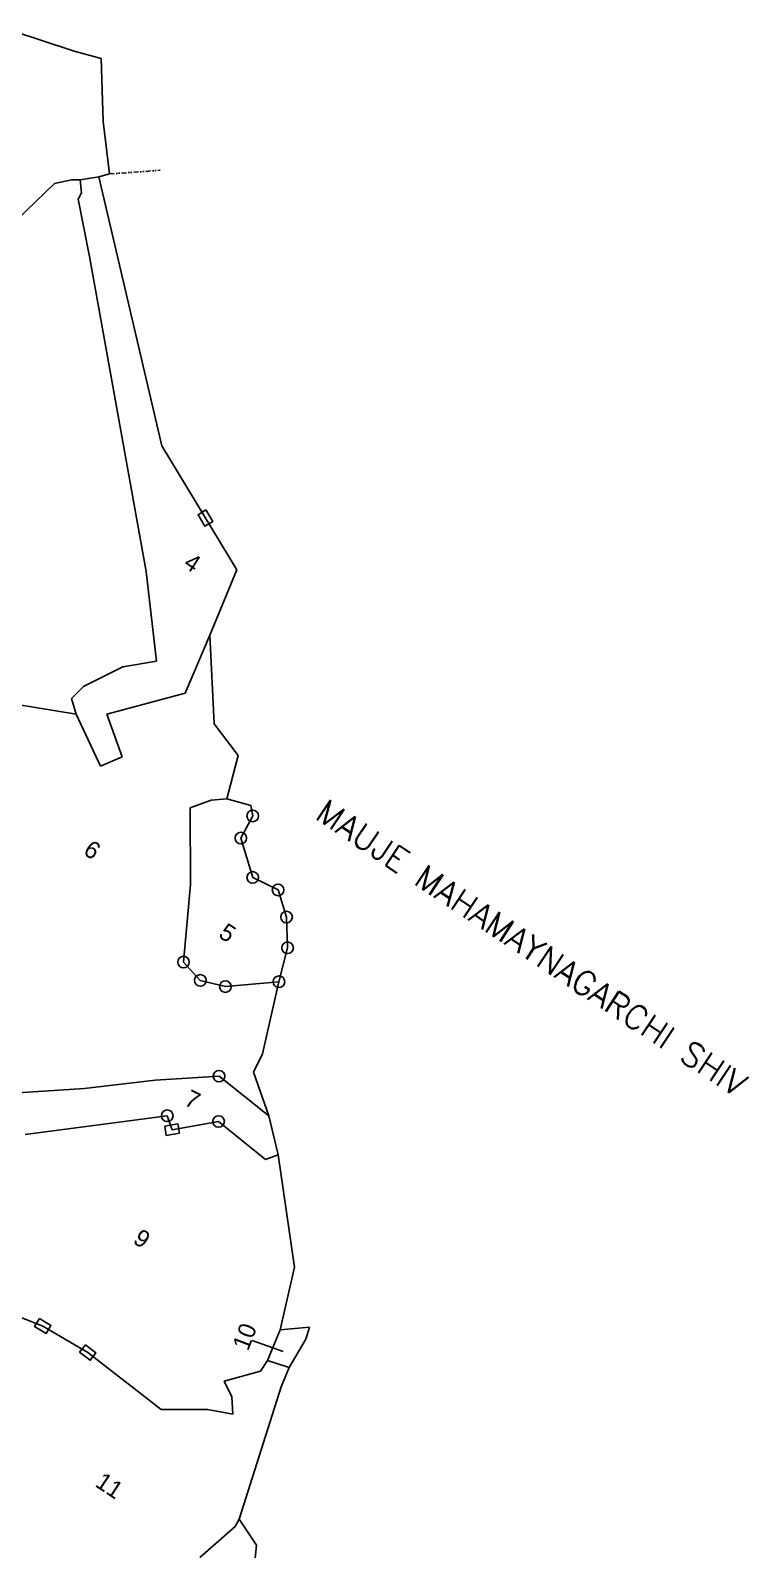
# Model space of a CAD drawing. Header units: metres. Extents: x 299922 to 302574, y 1953268 to 1957171.
# Drawn here: x 301279 to 302031, y 1955225 to 1956814 of the extents above; entities that cross this region are included whole.
import ezdxf

# ---------------------------------------------------------------- set-up
doc = ezdxf.new("R2010")
doc.units = ezdxf.units.M
doc.linetypes.add('DIVIDE', pattern=[1.25, 0.5, -0.25, 0, -0.25, 0, -0.25])
for name, color, linetype in [('POLY_PARCEL', 6, 'Continuous'), ('TEXT_MAPOUT', 7, 'Continuous'), ('TEXT_PARCEL', 7, 'Continuous'), ('V_BOUND_LINE', 7, 'Continuous'), ('V_DIVIDE_LINE', 7, 'DIVIDE')]:
    doc.layers.add(name, color=color, linetype=linetype)
doc.styles.get("Standard").update_dxf_attribs({"font": 'simplex.shx'})
doc.styles.add('TEXT_MAP', font='')
doc.styles.get('TEXT_MAP').set_extended_font_data('Kruti Dev 050')
doc.dimstyles.get("Standard").update_dxf_attribs({"dimtxt": 0.18, "dimasz": 0.18, "dimexe": 0.18, "dimexo": 0.0625, "dimgap": 0.09, "dimtad": 0, "dimtih": 1, "dimtoh": 1, "dimdec": 4, "dimzin": 0, "dimdsep": 46, "dimtxsty": 'Standard', "dimcen": 0.09, "dimadec": 0, "dimazin": 0, "dimtfac": 1, "dimtdec": 4, "dimtofl": 0, "dimtmove": 0, "dimatfit": 3, "dimfxl": 1, "dimtolj": 1, "dimtzin": 0, "dimarcsym": 0})

msp = doc.modelspace()

# ---------------------------------------------------------------- linework, layer by layer
for points in [[(301462.8, 1956312.8), (301470, 1956300.8), (301461.7, 1956295.8), (301454.5, 1956307.8)], [(301419.7, 1955668), (301433.4, 1955670.4), (301435.1, 1955660.9), (301421.3, 1955658.4)], [(301288.5, 1955466.8), (301300.5, 1955459.7), (301295.6, 1955451.3), (301283.5, 1955458.4)], [(301336.6, 1955439.5), (301347.6, 1955430.9), (301341.7, 1955423.2), (301330.6, 1955431.8)]]:
    msp.add_lwpolyline(points, close=True)
for centre in [(301511.7, 1955992.7), (301499.3, 1955969.5), (301511.7, 1955928.3), (301538.2, 1955915.2), (301547.1, 1955886.9), (301548.2, 1955854.7), (301439.3, 1955839.8), (301456.9, 1955820.6), (301539.2, 1955819.2), (301483.1, 1955814.1), (301476.5, 1955720.4), (301422.3, 1955679), (301476, 1955673)]:
    msp.add_circle(centre, 6.08)
at = {"layer": 'POLY_PARCEL'}
for p, q in [((301205, 1956558.8), (301304.3, 1956654.4)), ((301304.3, 1956654.4), (301322.1, 1956658)), ((301322.1, 1956658), (301331.3, 1956658.3)), ((301331.3, 1956658.3), (301350.7, 1956661.4)), ((301332.5, 1956644.7), (301331.3, 1956658.3)), ((301329.1, 1956637.9), (301332.5, 1956644.7)), ((301340.9, 1956577.9), (301329.1, 1956637.9)), ((301400.1, 1956248.3), (301340.9, 1956577.9)), ((301410.9, 1956154.7), (301400.1, 1956248.3)), ((301441.1, 1956121), (301466.9, 1956181.7)), ((301334.8, 1956128), (301375.7, 1956148.5)), ((301375.7, 1956148.5), (301410.9, 1956154.7)), ((301322.2, 1956115.5), (301334.8, 1956128)), ((301187, 1956121.9), (301326.9, 1956099.3)), ((301326.9, 1956099.3), (301322.2, 1956115.5)), ((301359.2, 1956099), (301441.1, 1956121)), ((301326.9, 1956099.3), (301352.6, 1956044.9)), ((301375, 1956054.4), (301359.2, 1956099)), ((301352.6, 1956044.9), (301375, 1956054.4)), ((301446.1, 1956001.3), (301468.4, 1956009.1)), ((301446.1, 1956001.3), (301446.5, 1955920.9)), ((301468.4, 1956009.1), (301484.6, 1956010.6)), ((301446.5, 1955920.9), (301439.3, 1955839.8)), ((301439.3, 1955839.8), (301456.9, 1955820.6)), ((301456.9, 1955820.6), (301483.1, 1955814.1)), ((301483.1, 1955814.1), (301539.2, 1955819.2)), ((301335.7, 1955707.6), (301409.7, 1955716.2)), ((301409.7, 1955716.2), (301476.5, 1955720.4)), ((301476.5, 1955720.4), (301528.5, 1955678.8)), ((301243.9, 1955701.7), (301335.7, 1955707.6)), ((301422.3, 1955679), (301273.6, 1955659.5)), ((301427.4, 1955664.4), (301422.3, 1955679)), ((301476, 1955673), (301427.4, 1955664.4)), ((301525, 1955633.4), (301476, 1955673)), ((301538.5, 1955638.1), (301525, 1955633.4)), ((301217.2, 1955488.3), (301292, 1955459)), ((301292, 1955459), (301339.1, 1955431.3)), ((301527.2, 1955422.9), (301540.6, 1955454.9)), ((301339.1, 1955431.3), (301415.8, 1955371.6)), ((301482, 1955401.5), (301519.7, 1955411.7)), ((301519.7, 1955411.7), (301527.2, 1955422.9)), ((301527.2, 1955422.9), (301549.9, 1955415.8)), ((301490, 1955385), (301482, 1955401.5)), ((301490.8, 1955366.9), (301490, 1955385)), ((301415.8, 1955371.6), (301464.4, 1955371.7)), ((301464.4, 1955371.7), (301490.8, 1955366.9)), ((301493.4, 1955249.2), (301497.7, 1955256.8)), ((301456.4, 1955216.8), (301493.4, 1955249.2))]:
    msp.add_line(p, q, dxfattribs=at)
at = {"layer": 'V_BOUND_LINE'}
for p, q in [((301259.4, 1956814.5), (301324.9, 1956792.9)), ((301324.9, 1956792.9), (301353.3, 1956785)), ((301353.3, 1956785), (301355.3, 1956719)), ((301355.3, 1956719), (301361.9, 1956664.3)), ((301361.9, 1956664.3), (301350.7, 1956661.4)), ((301416.5, 1956379.9), (301350.7, 1956661.4)), ((301495, 1956250), (301416.5, 1956379.9)), ((301466.9, 1956181.7), (301495, 1956250)), ((301466.9, 1956181.7), (301471.4, 1956089)), ((301471.4, 1956089), (301496.6, 1956055.8)), ((301496.6, 1956055.8), (301484.6, 1956010.6)), ((301484.6, 1956010.6), (301509.9, 1956003.6)), ((301509.9, 1956003.6), (301511.7, 1955992.7)), ((301511.7, 1955992.7), (301499.3, 1955969.5)), ((301499.3, 1955969.5), (301511.7, 1955928.3)), ((301511.7, 1955928.3), (301538.2, 1955915.2)), ((301538.2, 1955915.2), (301547.1, 1955886.9)), ((301547.1, 1955886.9), (301548.2, 1955854.7)), ((301548.2, 1955854.7), (301539.2, 1955819.2)), ((301539.2, 1955819.2), (301522.1, 1955743.7)), ((301522.1, 1955743.7), (301512.5, 1955724.7)), ((301512.5, 1955724.7), (301528.5, 1955678.8)), ((301528.5, 1955678.8), (301538.5, 1955638.1)), ((301538.5, 1955638.1), (301555.6, 1955520.5)), ((301555.6, 1955520.5), (301540.6, 1955454.9)), ((301540.6, 1955454.9), (301571, 1955457.9)), ((301571, 1955457.9), (301567.3, 1955445.4)), ((301567.3, 1955445.4), (301549.9, 1955415.8)), ((301549.9, 1955415.8), (301541.6, 1955395.4)), ((301541.6, 1955395.4), (301497.7, 1955256.8)), ((301497.7, 1955256.8), (301515.8, 1955229.9)), ((301515.8, 1955229.9), (301512.8, 1955202.7))]:
    msp.add_line(p, q, dxfattribs=at)
at = {"layer": 'V_DIVIDE_LINE', "ltscale": 10}
msp.add_line((301361.9, 1956664.3), (301415, 1956668.1), dxfattribs=at)

# ---------------------------------------------------------------- texts
at = {"layer": 'TEXT_MAPOUT'}
msp.add_text('MAUJE MAHAMAYNAGARCHI SHIV', height=25.157, rotation=326.4627, dxfattribs=at).set_placement((301575.5, 1955990.7))
at = {"layer": 'TEXT_PARCEL', "ltscale": 10, "style": 'TEXT_MAP'}
for s, height, rotation, p in [('4', 18.1, 326.4627, (301438.1, 1956253.8)), ('6', 18.1, 326.4627, (301333.3, 1955953.4)), ('5', 18.1, 326.4627, (301474.8, 1955866.6)), ('7', 18.1, 334.0519, (301438.9, 1955690.8)), ('9', 18.1, 326.4627, (301385.3, 1955546.7)), ('10', 18.11, 69.1659, (301506.9, 1955432.2)), ('11', 18.11, 326.4627, (301345.7, 1955292))]:
    msp.add_text(s, height=height, rotation=rotation, dxfattribs=at).set_placement(p)

# ---------------------------------------------------------------- leaders
msp.add_leader([(301511, 1955443.9), (301543.7, 1955432.2)], dimstyle='Standard', override={"dimtxt": 2.5, "dimasz": 2.5, "dimexe": 1.25, "dimexo": 0.625, "dimgap": 0.625, "dimtad": 1, "dimtih": 0, "dimtoh": 0, "dimzin": 8, "dimcen": 2.5, "dimtofl": 1})

doc.saveas('drawing.dxf')
